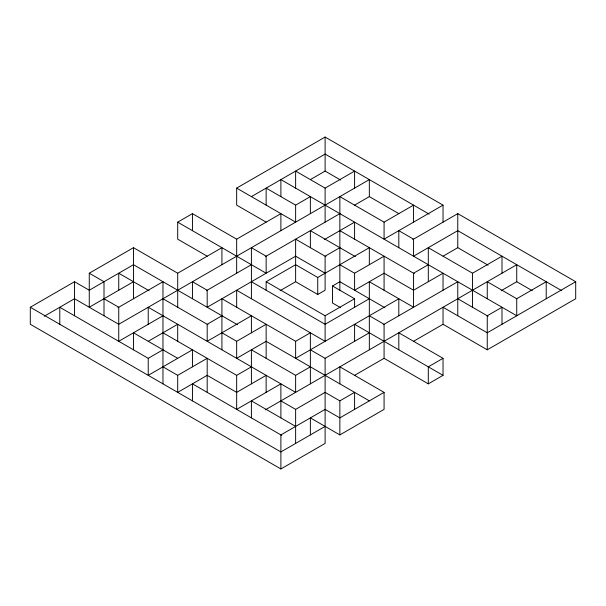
<?xml version="1.0" encoding="UTF-8"?>
<svg xmlns="http://www.w3.org/2000/svg" width="606" height="606" viewBox="0 0 606 606"><rect width="100%" height="100%" fill="white"/><g stroke="black" fill="none" stroke-linecap="round" stroke-linejoin="round"><path stroke-width="0.91" d="M369.334 332.785L325.111 358.32L325.111 443.418L280.889 468.953L30.3 324.278L30.3 307.257L74.523 281.722L89.264 290.236L133.487 264.701L237.484 324.748M133.487 281.722L89.264 307.257L89.264 273.215L133.487 247.68L177.702 273.215L221.925 247.68L221.925 264.701M207.184 256.194L177.702 239.173L177.702 222.152L192.443 213.638L236.666 239.173L280.889 213.638L280.889 230.659M266.148 222.152L236.666 205.131L236.666 188.11L325.111 137.047L443.031 205.131L443.031 222.152M44.223 316.241L74.523 298.743L118.746 324.278L369.334 179.603L369.334 196.617L398.816 213.638M251.407 196.617L325.111 154.068L429.116 214.115M310.37 179.603L325.111 171.089L340.67 180.073M117.928 307.727L162.969 281.722L162.969 383.848M266.148 205.131L266.148 188.11L295.63 205.131L310.37 196.617L310.37 213.638M295.63 188.11L295.63 171.089L325.111 188.11L354.593 171.089L354.593 188.11M162.969 315.764L118.746 341.299L118.746 307.257L104.005 298.743M206.366 290.706L251.407 264.701M265.33 256.664L339.852 213.638M354.593 205.131L369.334 196.617M148.228 341.299L177.702 324.278L177.702 341.299M324.293 239.643L354.593 222.152L354.593 239.173M266.148 290.236L266.148 281.722L295.63 264.701L317.741 277.472L369.334 247.68L369.334 264.701M59.782 324.278L59.782 307.257L148.228 358.32L162.969 349.806M221.925 315.764L207.184 324.278L207.184 341.299L251.407 315.764L251.407 332.785M339.852 247.68L325.111 256.194L325.111 290.236L317.741 294.493L295.63 281.722L280.07 290.706M339.852 290.236L339.852 196.617L384.075 222.152L413.557 205.131L413.557 222.152M443.031 205.131L384.075 239.173L384.075 222.152M266.148 392.362L266.148 375.341L236.666 392.362L207.184 375.341L177.702 392.362L177.702 375.341L207.184 358.32L207.184 392.362M369.334 400.869L266.148 341.299L236.666 358.32L236.666 341.299L266.148 324.278L266.148 358.32M340.67 307.727L332.482 303L332.482 285.979L339.852 281.722L384.893 307.727M443.031 290.236L443.031 273.215L413.557 290.236L384.075 273.215L354.593 290.236L354.593 273.215L384.075 256.194L384.075 290.236M412.731 239.643L457.772 213.638L575.7 281.722L575.7 298.743L487.254 349.806L443.031 324.278L413.557 341.299M266.148 281.722L325.111 315.764L354.593 298.743L354.593 307.257M162.969 332.785L236.666 375.341L251.407 366.827M221.925 349.806L221.925 298.743L295.63 341.299L310.37 332.785L310.37 383.848M369.334 298.743L325.111 324.278L251.407 281.722M428.298 264.701L413.557 273.215L413.557 307.257L369.334 281.722L369.334 349.806M443.031 256.194L457.772 247.68L488.072 265.178M251.407 383.848L251.407 349.806L295.63 375.341L310.37 366.827M383.257 324.748L457.772 281.722L457.772 315.764M428.298 281.722L428.298 247.68L472.513 273.215L501.995 256.194L501.995 273.215M265.33 409.853L516.736 264.701L516.736 281.722L501.177 290.706M295.63 443.418L295.63 409.383L325.111 392.362L339.852 400.869L339.852 434.911L384.075 409.383L384.075 392.362L339.852 366.827L339.852 383.848M354.593 375.341L384.075 358.32L428.298 383.848L443.031 375.341L443.031 358.32L398.816 332.785L398.816 349.806M339.852 400.869L354.593 392.362L354.593 409.383M487.254 298.743L487.254 281.722L516.736 298.743L546.218 281.722L546.218 298.743M325.111 426.397L280.889 451.932L30.3 307.257M384.075 392.362L339.852 417.89L325.111 409.383L280.889 434.911L280.889 468.953M443.031 358.32L428.298 366.827L428.298 383.848M575.7 281.722L487.254 332.785L443.031 307.257L443.031 324.278M561.777 290.706L457.772 230.659L413.557 256.194L413.557 239.173L398.816 230.659L398.816 247.68M516.736 281.722L532.295 290.706M339.852 230.659L414.375 273.685M457.772 298.743L488.072 316.241M236.666 188.11L295.63 222.152L295.63 205.131M355.411 256.664L310.37 230.659L310.37 247.68M325.93 256.664L295.63 239.173L295.63 281.722M339.852 264.701L354.593 273.215M325.111 273.215L295.63 256.194L207.184 307.257L207.184 290.236L192.443 281.722L192.443 298.743M332.482 285.979L354.593 298.743M369.334 315.764L384.075 324.278L384.075 358.32M177.702 222.152L266.148 273.215L266.148 256.194L251.407 247.68L251.407 298.743M443.031 375.341L354.593 324.278L354.593 341.299M310.37 349.806L325.111 358.32M149.046 290.706L118.746 273.215L118.746 290.236M162.969 298.743L208.002 324.748M221.925 332.785L236.666 341.299M89.264 273.215L104.005 281.722L104.005 315.764M280.889 400.869L295.63 409.383M339.852 434.911L310.37 417.89L310.37 434.911M177.702 358.32L133.487 332.785L133.487 349.806M295.63 426.397L251.407 400.869L251.407 417.89M162.969 366.827L177.702 375.341M281.707 435.381L192.443 383.848L192.443 400.869M516.736 298.743L516.736 315.764L280.889 179.603L280.889 196.617M501.995 324.278L501.995 307.257L487.254 315.764L487.254 349.806M472.513 273.215L472.513 307.257M457.772 213.638L457.772 247.68M398.816 315.764L398.816 298.743L295.63 358.32L295.63 341.299M325.111 137.047L325.111 171.089M325.111 188.11L325.111 222.152M325.111 315.764L325.111 341.299L236.666 290.236L236.666 307.257M317.741 277.472L317.741 294.493M295.63 375.341L295.63 392.362L148.228 307.257L148.228 324.278M280.889 417.89L280.889 383.848L236.666 409.383L236.666 375.341M236.666 239.173L236.666 273.215M192.443 213.638L192.443 230.659M192.443 366.827L192.443 349.806L148.228 375.341L148.228 358.32M177.702 273.215L177.702 307.257M133.487 247.68L133.487 298.743M74.523 281.722L74.523 315.764"/></g></svg>
